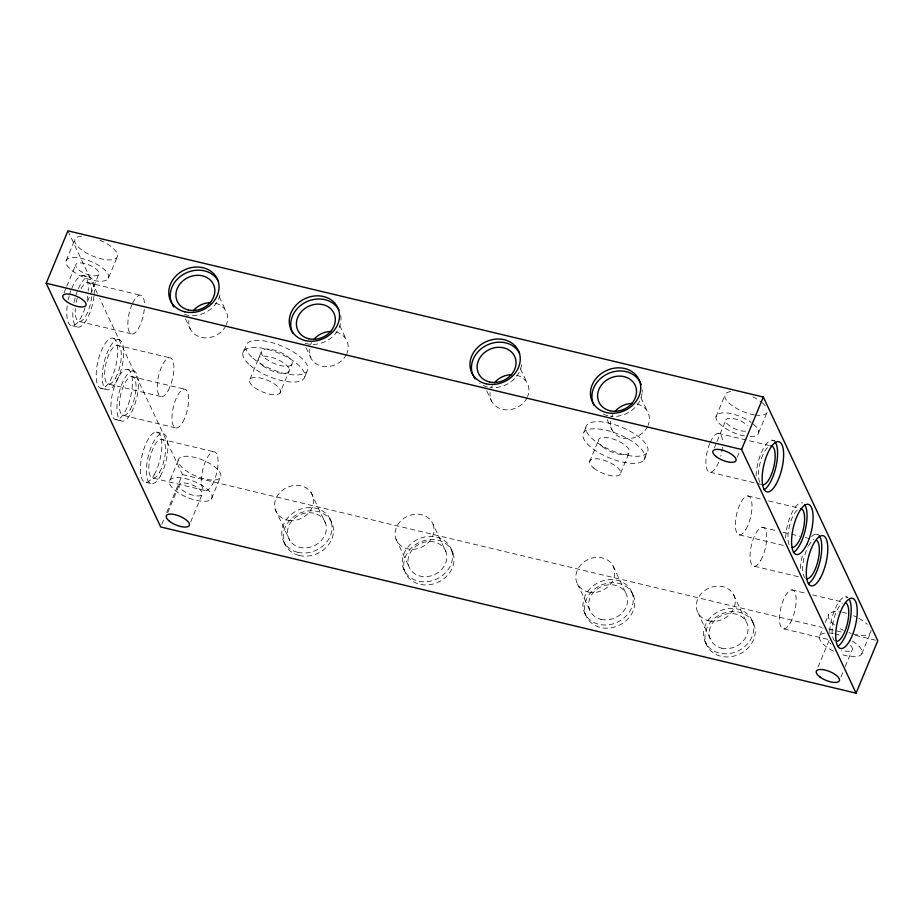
<?xml version="1.0" encoding="UTF-8"?>
<svg xmlns="http://www.w3.org/2000/svg" width="924" height="924" viewBox="0 0 924 924"><rect width="100%" height="100%" fill="white"/><g stroke="black" fill="none" stroke-linecap="round" stroke-linejoin="round"><path stroke-width="0.69" stroke-dasharray="4.62 3.46" d="M66.228 260.464L75.063 239.143M64.091 292.862L66.239 287.676M66.771 286.382L75.907 264.333M87.434 301.617L98.706 274.382A12.474 4.759 22.5 0 0 83.761 263.294A12.474 4.759 22.5 0 0 79.452 270.397A12.474 4.759 22.5 0 0 98.706 274.382M108.385 278.251A22.881 8.72 22.5 0 0 79.972 258.073A22.881 8.72 22.5 0 0 73.562 271.748A22.881 8.72 22.5 0 0 108.385 278.251L117.209 256.93M170.189 479.752L179.013 458.443M161.781 524.335L163.964 519.092M166.678 512.531L182.421 474.52L99.757 298.591M167.706 512.693L179.522 484.164M242.827 352.91L245.772 345.795M190.656 521.991L201.929 494.756A12.474 4.759 22.5 0 0 187.953 483.564A12.474 4.759 22.5 0 0 182.294 490.067A12.474 4.759 22.5 0 0 201.929 494.756M250.069 379.036L261.839 350.612M211.273 499.168A22.881 8.72 22.5 0 0 185.643 478.655A22.881 8.72 22.5 0 0 175.26 490.563A22.881 8.72 22.5 0 0 211.273 499.168L220.097 477.847A22.881 8.72 22.5 0 0 194.479 457.334A22.881 8.72 22.5 0 0 184.095 469.242A22.881 8.72 22.5 0 0 220.097 477.847M279.937 393.15A16.644 6.341 22.5 0 0 261.307 378.239A16.644 6.341 22.5 0 0 253.754 386.902A16.644 6.341 22.5 0 0 279.937 393.15L291.718 364.737A16.644 6.341 22.5 0 0 273.088 349.815A16.644 6.341 22.5 0 0 265.535 358.477A16.644 6.341 22.5 0 0 291.718 364.737M304.839 376.657L307.784 369.542M584.083 431.958L587.029 424.855M589.593 461.7L598.417 440.39M620.674 473.088L629.51 451.767M643.843 460.198A33.276 12.682 22.5 0 0 606.571 430.353A33.276 12.682 22.5 0 0 591.476 447.678A33.276 12.682 22.5 0 0 643.843 460.198L646.788 453.095A33.276 12.682 22.5 0 0 609.517 423.25A33.276 12.682 22.5 0 0 594.421 440.575A33.276 12.682 22.5 0 0 646.788 453.095M715.973 416.828L724.797 395.518M714.31 447.967L716.458 442.781M717.001 441.487L726.137 419.438M737.26 457.264L739.408 452.067M758.696 432.628L767.532 411.319A22.881 8.72 22.5 0 1 755.809 415.061M819.727 635.851L823.041 627.858M825.248 622.533L828.551 614.529M818.04 667.105L829.313 639.882A12.474 4.759 22.5 0 0 831.034 644.282M840.909 677.026L843.058 671.84M845.206 666.654L852.194 649.791M861.78 653.822L870.616 632.501M772.349 440.182L774.762 440.76M82.548 275.41L88.6 276.853M87.457 282.536L140.067 295.114M718.144 433.287L769.357 445.53M79.66 321.506L132.271 334.084M710.337 472.256L756.017 483.183M757.403 483.506L761.561 484.499M72.476 325.745L78.517 327.188M113.225 338.23A25.791 9.205 -76.6 0 1 111.4 378.262A25.791 9.205 -76.6 0 1 96.235 373.192A25.791 9.205 -76.6 0 1 113.225 338.23L119.277 339.674A25.791 9.205 -76.6 0 1 117.44 379.718A25.791 9.205 -76.6 0 1 102.275 374.636A25.791 9.205 -76.6 0 1 119.277 339.674M747.839 495.934L761.676 499.249M768.595 500.9L799.052 508.177M116.898 345.195L169.508 357.761M127.835 369.519A25.791 9.205 -76.6 0 1 126.242 409.332A25.791 9.205 -76.6 0 1 110.938 404.816A25.791 9.205 -76.6 0 1 127.835 369.519L133.876 370.963A25.791 9.205 -76.6 0 1 132.294 410.776A25.791 9.205 -76.6 0 1 116.99 406.26A25.791 9.205 -76.6 0 1 133.876 370.963M816.169 534.153L818.583 534.73M131.624 376.518L184.222 389.085M762.3 527.269L777.523 530.907M783.067 532.224L789.985 533.887M791.371 534.211L799.676 536.197M805.208 537.525L813.524 539.512M109.101 384.165L161.7 396.731M739.523 534.915L785.204 545.83M100.681 388.23L106.722 389.674M123.816 415.488L176.426 428.066M754.492 566.239L798.798 576.83M115.512 419.588L121.552 421.044M156.144 432.039L162.197 433.483M845.483 596.812L847.897 597.389M161.053 439.166L213.663 451.744M791.729 589.916L806.964 593.554M812.496 594.883L842.954 602.159M182.421 474.52L821.725 627.327M828.736 629.001L841.348 632.016M855.37 635.365L877.8 640.725M153.257 478.135L205.856 490.713M783.933 628.886L828.227 639.477M146.073 482.374L152.113 483.818M752.321 620.951A25.791 21.991 -25.2 0 1 724.035 653.788A25.791 21.991 -25.2 0 1 709.493 618.56A25.791 21.991 -25.2 0 1 752.321 620.951L753.799 624.093A25.791 21.991 -25.2 0 1 725.513 656.929A25.791 21.991 -25.2 0 1 710.972 621.702A25.791 21.991 -25.2 0 1 753.799 624.093M641.013 397.736L647.747 412.058M733.587 594.744L746.442 622.106M607.207 419.623L612.104 430.041M697.943 612.727L710.799 640.089M704.92 641.244L706.386 644.386M631.947 592.423A25.791 21.991 -25.2 0 1 603.222 624.959A25.791 21.991 -25.2 0 1 589.235 589.5A25.791 21.991 -25.2 0 1 631.947 592.423L633.425 595.576A25.791 21.991 -25.2 0 1 604.7 628.112A25.791 21.991 -25.2 0 1 590.713 592.642A25.791 21.991 -25.2 0 1 633.425 595.576M520.535 368.93L527.269 383.264M613.097 565.95L625.952 593.3M486.729 390.829L491.626 401.247M577.454 583.933L590.309 611.295M584.314 612.173L585.793 615.315M451.686 550.531A25.791 21.991 -25.2 0 1 420.963 581.612A25.791 21.991 -25.2 0 1 409.586 545.16A25.791 21.991 -25.2 0 1 451.686 550.531L453.164 553.672A25.791 21.991 -25.2 0 1 422.441 584.765A25.791 21.991 -25.2 0 1 411.065 548.302A25.791 21.991 -25.2 0 1 453.164 553.672M339.813 325.733L346.546 340.067M433.125 524.462A19.97 17.025 -25.2 0 1 410.325 549.26A19.97 17.025 -25.2 0 1 400.219 521.517A19.97 17.025 -25.2 0 1 433.125 524.462L445.98 551.824A19.97 17.025 -25.2 0 1 423.18 576.611A19.97 17.025 -25.2 0 1 413.074 548.868A19.97 17.025 -25.2 0 1 445.98 551.824M306.006 347.632L310.903 358.05M395.98 539.027L408.835 566.377M403.141 567.671L404.62 570.813M329.995 518.768L331.462 521.91M219.323 296.939L226.057 311.272M311.076 492.561L325.802 523.943A19.97 17.025 -25.2 0 1 301.617 547.689A19.97 17.025 -25.2 0 1 293.358 519.276A19.97 17.025 -25.2 0 1 325.802 523.943M275.202 509.309L289.928 540.69M185.516 318.826L190.413 329.256M283.864 541.845L285.343 544.987M67.926 230.827L97.309 293.382M99.838 240.136A22.881 8.72 22.5 0 1 115.789 258.512A22.881 8.72 22.5 0 1 83.368 251.109A22.881 8.72 22.5 0 1 82.375 236.151M754.55 414.888A22.881 8.72 22.5 0 1 728.1 402.171A22.881 8.72 22.5 0 1 731.9 391.533M752.852 396.87A22.881 8.72 22.5 0 1 761.157 401.94M762.115 402.714A22.881 8.72 22.5 0 1 765.268 405.809M870.916 630.18A22.881 8.72 22.5 0 1 852.598 633.783M851.212 633.379A22.881 8.72 22.5 0 1 848.983 632.628M843.462 630.33A22.881 8.72 22.5 0 1 840.332 628.724M834.626 625.017A22.881 8.72 22.5 0 1 841.187 612.046M842.492 612.277A22.881 8.72 22.5 0 1 846.569 613.247M853.533 615.719A22.881 8.72 22.5 0 1 856.779 617.22M858.835 618.318A22.881 8.72 22.5 0 1 867.243 624.358M71.783 288.392A25.791 9.205 -76.6 0 1 83.287 275.456A25.791 9.205 -76.6 0 1 88.207 291.129M87.711 296.177A25.791 9.205 -76.6 0 1 87.029 300.115M85.008 307.911A25.791 9.205 -76.6 0 1 71.749 325.71A25.791 9.205 -76.6 0 1 67.325 304.978M68.272 299.734A25.791 9.205 -76.6 0 1 69.254 295.796M69.623 294.513A25.791 9.205 -76.6 0 1 70.871 290.76M834.765 640.886A19.97 7.126 -76.6 0 1 833.067 622.337A19.97 7.126 -76.6 0 1 842.295 603.245M829.74 631.427A25.791 9.205 -76.6 0 1 836.74 605.474A25.791 9.205 -76.6 0 1 847.77 597.539M710.279 442.25A19.97 7.126 -76.6 0 1 722.568 442.723M722.372 447.389A19.97 7.126 -76.6 0 1 720.708 456.225M718.676 462.208A19.97 7.126 -76.6 0 1 707.172 469.831A19.97 7.126 -76.6 0 1 709.805 443.335M759.782 482.397A19.97 7.126 -76.6 0 1 760.048 463.155A19.97 7.126 -76.6 0 1 768.71 446.615M756.098 476.091A25.791 9.205 -76.6 0 1 763.109 448.925A25.791 9.205 -76.6 0 1 774.555 441.245M789.073 544.71A19.97 7.126 -76.6 0 1 789.662 525.132A19.97 7.126 -76.6 0 1 798.428 509.089M805.324 578.239A19.97 7.126 -76.6 0 1 808.038 546.742M808.546 545.795A19.97 7.126 -76.6 0 1 812.866 540.598M785.562 537.93A25.791 9.205 -76.6 0 1 802.575 503.002M800.323 568.456A25.791 9.205 -76.6 0 1 802.829 554.204M811.688 536.567A25.791 9.205 -76.6 0 1 818.445 534.973M132.698 303.026A19.97 7.126 -76.6 0 1 144.502 304.55M144.294 309.205A19.97 7.126 -76.6 0 1 131.335 333.968A19.97 7.126 -76.6 0 1 131.739 305.163M81.104 288.496A19.97 7.126 -76.6 0 1 91.892 291.972M91.684 296.639A19.97 7.126 -76.6 0 1 81.97 320.57A19.97 7.126 -76.6 0 1 75.329 308.616M76.195 302.379A19.97 7.126 -76.6 0 1 77.454 297.332M78.321 288.715A25.791 9.205 -76.6 0 1 90.021 277.096A25.791 9.205 -76.6 0 1 94.063 295.068M93.925 296.338A25.791 9.205 -76.6 0 1 80.885 326.391A25.791 9.205 -76.6 0 1 73.065 308.986M74.035 302.483A25.791 9.205 -76.6 0 1 75.664 295.957M76.057 294.698A25.791 9.205 -76.6 0 1 77.835 289.836M215.304 303.211A19.97 17.025 -25.2 0 1 226.38 324.601M225.883 325.698A19.97 17.025 -25.2 0 1 202.991 337.653A19.97 17.025 -25.2 0 1 188.889 320.489M335.782 332.005A19.97 17.025 -25.2 0 1 346.858 353.395M346.361 354.493A19.97 17.025 -25.2 0 1 323.469 366.458A19.97 17.025 -25.2 0 1 309.367 349.284M310.579 344.721A19.97 17.025 -25.2 0 1 311.654 342.538M516.504 375.202A19.97 17.025 -25.2 0 1 527.581 396.592M527.084 397.69A19.97 17.025 -25.2 0 1 504.192 409.655A19.97 17.025 -25.2 0 1 490.09 392.481M491.302 387.918A19.97 17.025 -25.2 0 1 492.377 385.735M636.982 403.996A19.97 17.025 -25.2 0 1 648.059 425.387M647.562 426.495A19.97 17.025 -25.2 0 1 624.67 438.45A19.97 17.025 -25.2 0 1 610.579 421.275M611.78 416.712A19.97 17.025 -25.2 0 1 612.866 414.529M642.192 389.847A25.791 21.991 -25.2 0 1 642.18 392.226M642.064 393.405A25.791 21.991 -25.2 0 1 610.441 416.193M607.946 415.731A25.791 21.991 -25.2 0 1 602.194 413.525M521.586 364.61A25.791 21.991 -25.2 0 1 489.963 387.387M487.468 386.925A25.791 21.991 -25.2 0 1 479.672 383.46M340.725 315.534A25.791 21.991 -25.2 0 1 329.452 339.177A25.791 21.991 -25.2 0 1 302.067 342.076M219.958 294.987A25.791 21.991 -25.2 0 1 181.578 313.282M850.484 645.379A12.474 4.759 22.5 0 1 841.475 650.161M745.402 431.196A12.474 4.759 22.5 0 1 728.227 424.763A12.474 4.759 22.5 0 1 730.849 418.26A12.474 4.759 22.5 0 1 747.574 425.825M753.291 424.035A22.881 8.72 22.5 0 1 749.387 436.602M744.409 435.966A22.881 8.72 22.5 0 1 716.308 415.742A22.881 8.72 22.5 0 1 751.293 422.487M852.448 641.071A22.881 8.72 22.5 0 1 861.48 654.308A22.881 8.72 22.5 0 1 842.388 654.689M833.564 651.131A22.881 8.72 22.5 0 1 824.52 633.159M828.678 632.975A22.881 8.72 22.5 0 1 833.656 633.587M834.984 633.864A22.881 8.72 22.5 0 1 839.119 634.984M593.624 467.983A16.644 6.341 22.5 0 0 619.958 474.578A16.644 6.341 22.5 0 0 601.824 459.632A16.644 6.341 22.5 0 0 593.624 467.983M154.273 474.682A25.791 9.205 -76.6 0 0 158.443 432.779A25.791 9.205 -76.6 0 0 140.61 464.171A25.791 9.205 -76.6 0 0 154.273 474.682M299.191 555.451A25.791 21.991 -25.2 0 0 333.275 527.373A25.791 21.991 -25.2 0 0 292.758 517.521A25.791 21.991 -25.2 0 0 299.191 555.451M602.448 446.662A16.644 6.341 22.5 0 0 628.782 453.268A16.644 6.341 22.5 0 0 610.649 438.311A16.644 6.341 22.5 0 0 602.448 446.662M790.286 622.926A19.97 7.126 -76.6 0 0 793.508 590.482A19.97 7.126 -76.6 0 0 779.706 614.795A19.97 7.126 -76.6 0 0 790.286 622.926M745.853 529.429A19.97 7.126 -76.6 0 0 749.56 496.685A19.97 7.126 -76.6 0 0 735.62 520.154A19.97 7.126 -76.6 0 0 745.853 529.429M760.845 560.279A19.97 7.126 -76.6 0 0 764.067 527.835A19.97 7.126 -76.6 0 0 750.265 552.136A19.97 7.126 -76.6 0 0 760.845 560.279M168.053 390.771A19.97 7.126 -76.6 0 0 171.287 358.339A19.97 7.126 -76.6 0 0 157.473 382.64A19.97 7.126 -76.6 0 0 168.053 390.771M115.454 378.205A19.97 7.126 -76.6 0 0 118.676 345.761A19.97 7.126 -76.6 0 0 104.874 370.062A19.97 7.126 -76.6 0 0 115.454 378.205M182.779 422.106A19.97 7.126 -76.6 0 0 186.001 389.662A19.97 7.126 -76.6 0 0 172.199 413.964A19.97 7.126 -76.6 0 0 182.779 422.106M130.168 409.528A19.97 7.126 -76.6 0 0 133.391 377.084A19.97 7.126 -76.6 0 0 119.589 401.386A19.97 7.126 -76.6 0 0 130.168 409.528M212.22 484.753A19.97 7.126 -76.6 0 0 215.442 452.31A19.97 7.126 -76.6 0 0 201.628 476.611A19.97 7.126 -76.6 0 0 212.22 484.753M159.609 472.176A19.97 7.126 -76.6 0 0 162.832 439.743A19.97 7.126 -76.6 0 0 149.03 464.044A19.97 7.126 -76.6 0 0 159.609 472.176M160.326 476.126A25.791 9.205 -76.6 0 0 164.484 434.222A25.791 9.205 -76.6 0 0 146.65 465.615A25.791 9.205 -76.6 0 0 160.326 476.126M708.696 620.789A19.97 17.025 -25.2 0 0 735.007 598.971A19.97 17.025 -25.2 0 0 703.58 591.464A19.97 17.025 -25.2 0 0 708.696 620.789M721.552 648.151A19.97 17.025 -25.2 0 0 747.863 626.322A19.97 17.025 -25.2 0 0 716.435 618.814A19.97 17.025 -25.2 0 0 721.552 648.151M588.218 591.995A19.97 17.025 -25.2 0 0 614.518 570.166A19.97 17.025 -25.2 0 0 583.102 562.658A19.97 17.025 -25.2 0 0 588.218 591.995M601.074 619.357A19.97 17.025 -25.2 0 0 627.373 597.528A19.97 17.025 -25.2 0 0 595.957 590.02A19.97 17.025 -25.2 0 0 601.074 619.357M288.762 520.339A19.97 17.025 -25.2 0 0 312.947 496.592A19.97 17.025 -25.2 0 0 280.515 491.914A19.97 17.025 -25.2 0 0 288.762 520.339M297.713 552.309A25.791 21.991 -25.2 0 0 331.797 524.231A25.791 21.991 -25.2 0 0 291.279 514.368A25.791 21.991 -25.2 0 0 297.713 552.309M262.589 365.581A16.644 6.341 22.5 0 0 288.773 371.841A16.644 6.341 22.5 0 0 270.143 356.918A16.644 6.341 22.5 0 0 262.589 365.581M250.023 365.28A33.276 12.682 22.5 0 0 303.095 379.51A33.276 12.682 22.5 0 0 268.376 349.549A33.276 12.682 22.5 0 0 250.023 365.28M252.968 358.177A33.276 12.682 22.5 0 0 306.04 372.395A33.276 12.682 22.5 0 0 271.321 342.446A33.276 12.682 22.5 0 0 252.968 358.177"/><path stroke-width="1.39" d="M46.2 283.275L67.926 230.827L763.305 397.043L877.8 640.725L856.074 693.173L160.695 526.957L46.2 283.275L741.579 449.48L856.074 693.173M741.579 449.48L763.305 397.043M846.118 603.06A19.97 7.126 -76.6 0 1 847.239 624.162A19.97 7.126 -76.6 0 1 836.543 641.464M849.56 599.953A25.791 9.205 -76.6 0 1 849.225 624.797A25.791 9.205 -76.6 0 1 838.033 646.165M770.743 445.865A19.97 7.126 -76.6 0 1 774.22 464.991A19.97 7.126 -76.6 0 1 762.947 484.834M775.178 441.961A25.791 9.205 -76.6 0 1 775.86 467.209A25.791 9.205 -76.6 0 1 763.929 489.847M800.438 508.512A19.97 7.126 -76.6 0 1 803.51 528.332A19.97 7.126 -76.6 0 1 792.122 547.482M816.677 540.413A19.97 7.126 -76.6 0 1 817.798 561.515A19.97 7.126 -76.6 0 1 807.102 578.805M804.619 504.619A25.791 9.205 -76.6 0 1 805.289 529.879A25.791 9.205 -76.6 0 1 793.358 552.506M819.091 535.631A25.791 9.205 -76.6 0 1 820.223 560.302A25.791 9.205 -76.6 0 1 808.454 583.61M193.324 310.672A19.97 17.025 -25.2 0 1 210.36 302.668M313.813 339.478A19.97 17.025 -25.2 0 1 330.85 331.462M494.536 382.675A19.97 17.025 -25.2 0 1 511.573 374.659M615.014 411.469A19.97 17.025 -25.2 0 1 632.051 403.453M594.051 405.313A25.791 21.991 -25.2 0 1 608.477 373.446A25.791 21.991 -25.2 0 1 641.21 384.731M475.086 378.967A25.791 21.991 -25.2 0 1 473.573 376.518M472.961 375.213A25.791 21.991 -25.2 0 1 487.225 344.998A25.791 21.991 -25.2 0 1 519.611 353.28M292.85 333.321A25.791 21.991 -25.2 0 1 305.752 302.171A25.791 21.991 -25.2 0 1 338.889 310.083M173.885 306.964A25.791 21.991 -25.2 0 1 172.361 304.516M171.748 303.222A25.791 21.991 -25.2 0 1 186.024 272.996A25.791 21.991 -25.2 0 1 218.399 281.289M849.653 640.886A25.791 9.205 -76.6 0 0 853.822 598.995A25.791 9.205 -76.6 0 0 835.989 630.376A25.791 9.205 -76.6 0 0 849.653 640.886M775.559 485.123A25.791 9.205 -76.6 0 0 780.595 442.688A25.791 9.205 -76.6 0 0 762.519 472.568A25.791 9.205 -76.6 0 0 775.559 485.123M806.756 544.513A25.791 9.205 -76.6 0 0 808.615 504.446A25.791 9.205 -76.6 0 0 791.614 539.373A25.791 9.205 -76.6 0 0 806.756 544.513M820.073 578.482A25.791 9.205 -76.6 0 0 824.485 536.428A25.791 9.205 -76.6 0 0 806.583 567.405A25.791 9.205 -76.6 0 0 820.073 578.482M606.467 412.578A25.791 21.991 -25.2 0 0 640.447 384.396A25.791 21.991 -25.2 0 0 599.861 374.694A25.791 21.991 -25.2 0 0 606.467 412.578M184.777 311.792A25.791 21.991 -25.2 0 0 218.757 283.599A25.791 21.991 -25.2 0 0 178.182 273.897A25.791 21.991 -25.2 0 0 184.777 311.792M305.267 340.586A25.791 21.991 -25.2 0 0 339.247 312.393A25.791 21.991 -25.2 0 0 298.66 302.691A25.791 21.991 -25.2 0 0 305.267 340.586M485.989 383.783A25.791 21.991 -25.2 0 0 519.969 355.59A25.791 21.991 -25.2 0 0 479.383 345.888A25.791 21.991 -25.2 0 0 485.989 383.783M188.323 309.956A19.97 17.025 -25.2 0 0 214.622 288.126A19.97 17.025 -25.2 0 0 183.206 280.619A19.97 17.025 -25.2 0 0 188.323 309.956M308.801 338.762A19.97 17.025 -25.2 0 0 335.112 316.932A19.97 17.025 -25.2 0 0 303.684 309.424A19.97 17.025 -25.2 0 0 308.801 338.762M489.524 381.959A19.97 17.025 -25.2 0 0 515.835 360.129A19.97 17.025 -25.2 0 0 484.407 352.622A19.97 17.025 -25.2 0 0 489.524 381.959M610.002 410.753A19.97 17.025 -25.2 0 0 636.313 388.923A19.97 17.025 -25.2 0 0 604.897 381.416A19.97 17.025 -25.2 0 0 610.002 410.753M820.142 677.107A12.474 4.759 22.5 0 0 839.304 680.919A12.474 4.759 22.5 0 0 824.15 669.854A12.474 4.759 22.5 0 0 820.142 677.107M716.008 456.456A12.474 4.759 22.5 0 0 735.643 461.145A12.474 4.759 22.5 0 0 721.679 449.953A12.474 4.759 22.5 0 0 716.008 456.456M66.551 301.524A12.474 4.759 22.5 0 0 85.817 305.509A12.474 4.759 22.5 0 0 70.871 294.41A12.474 4.759 22.5 0 0 66.551 301.524M169.404 521.182A12.474 4.759 22.5 0 0 189.039 525.883A12.474 4.759 22.5 0 0 175.063 514.691A12.474 4.759 22.5 0 0 169.404 521.182"/></g></svg>
